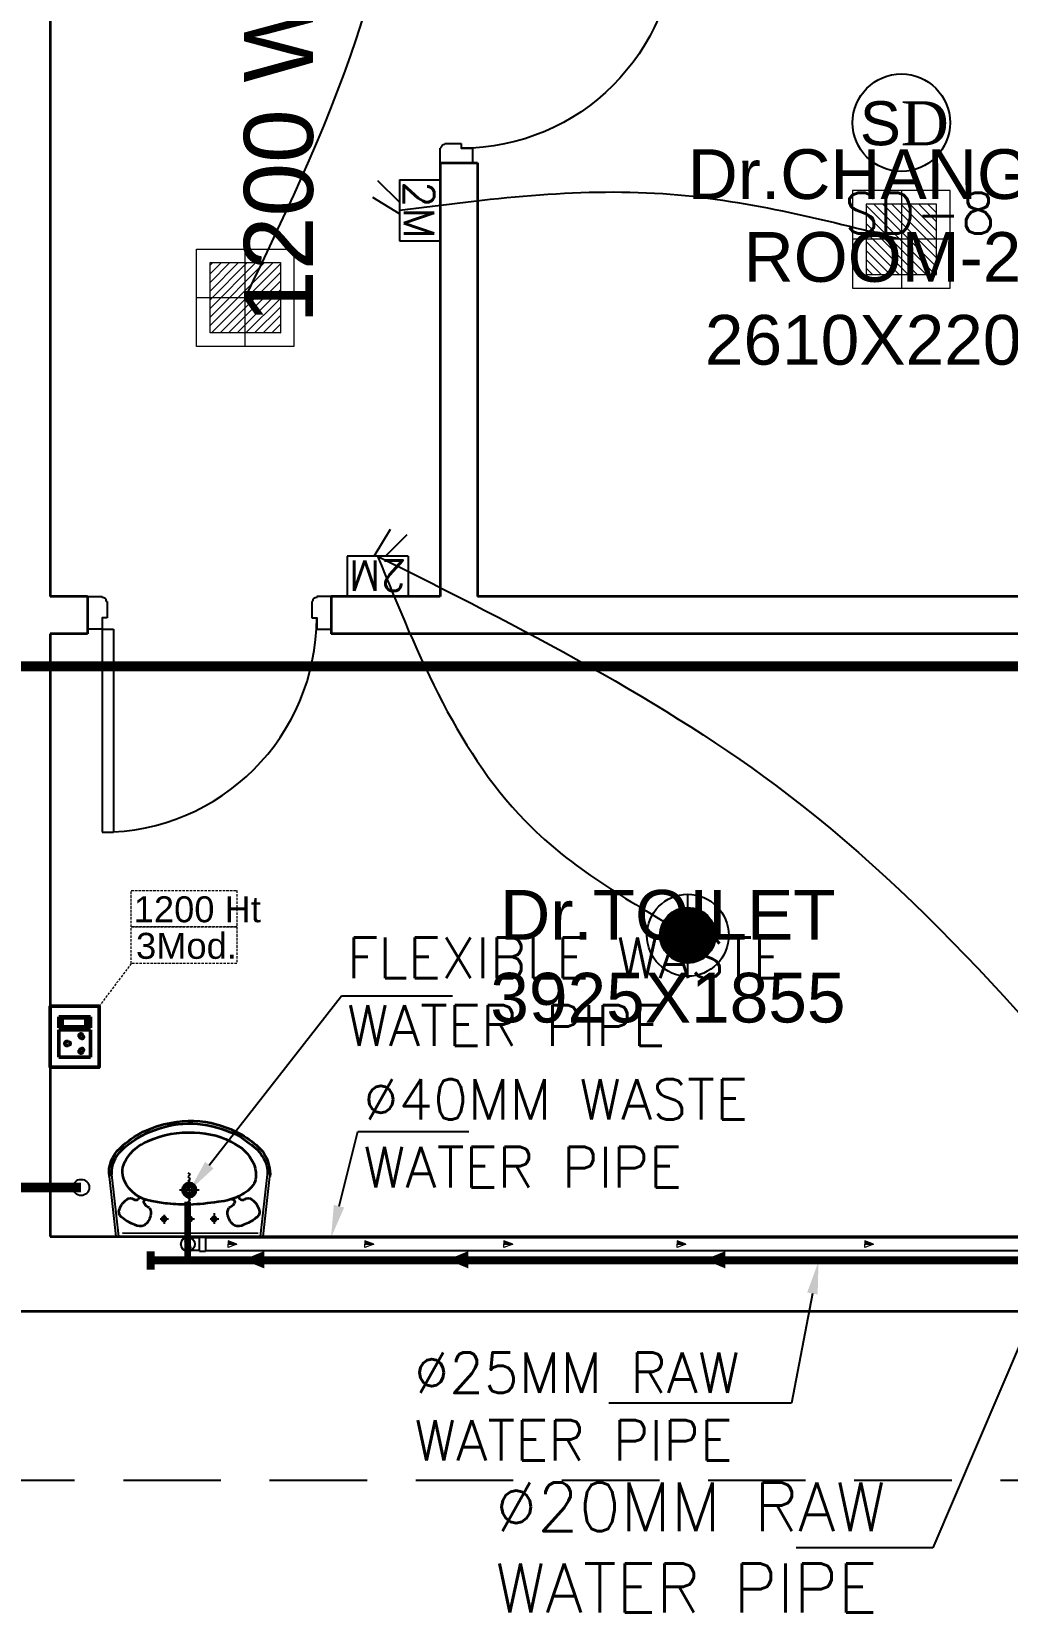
# Model space of a CAD drawing. Extents: x 3550807 to 4078732, y -628171 to -515859.
# Drawn here: x 3722720 to 3725724, y -608793 to -603927 of the extents above; entities that cross this region are included whole.
import ezdxf
from ezdxf import colors
from ezdxf.entities.mleader import LeaderData, LeaderLine
from ezdxf.enums import TextEntityAlignment as Align
from ezdxf.math import Vec2, Vec3

# ---------------------------------------------------------------- set-up
doc = ezdxf.new("R2010")
doc.units = 0
doc.header["$LTSCALE"] = 6
doc.header["$MEASUREMENT"] = 0
for name, pattern in [('1', [0]), ('CENTER2', [1.125, 0.75, -0.125, 0.125, -0.125]), ('CONTINU', [0]), ('DASHED2', [0.375, 0.25, -0.125]), ('HIDDEN', [0.375, 0.25, -0.125])]:
    doc.linetypes.add(name, pattern=pattern)
doc.layers.get('0').update_dxf_attribs({"linetype": 'CONTINUOUS'})
for name, color, linetype in [('24W RAW POWER', 1, 'CONTINUOUS'), ('24W UPS POWER LIGHT', 5, 'CONTINUOUS'), ('Chajja', 7, 'CONTINUOUS'), ('DIM', 7, 'CONTINUOUS'), ('DOOR', 44, 'CONTINUOUS'), ('ELE-12W LED', 1, 'CONTINUOUS'), ('ELE-12W LED @ 1', 1, 'CONTINUOUS'), ('ELE-2M RAW P.SB', 40, 'CONTINUOUS'), ('ELE-2M UPS P.SB', 3, 'CONTINUOUS'), ('FA-FIRE TEXT', 7, 'CONTINUOUS'), ('MEP_HVAC_DRAIN_PIPE', 7, 'CONTINUOUS'), ('phe-text', 1, 'CONTINUOUS'), ('PL- WASTE PIPE', 6, 'CONTINUOUS'), ('PL-RA WATER SUPPLY PIPE', 100, 'CONTINUOUS'), ('PL-SOIL PIPE', 1, 'CONTINUOUS'), ('TEXT', 5, 'CONTINUOUS')]:
    doc.layers.add(name, color=color, linetype=linetype)
doc.layers.add('CFT_LOOPING', color=7, linetype='1', lineweight=0, true_color=0xd6d600)
for name, color, linetype, lineweight in [('ELE-1 NO 6-16A RAW POWER SOCKET', 1, 'CONTINUOUS', 0), ('ELE-24W EMERGENCY  LED LIGHT', 5, 'CONTINUOUS', 18), ('ELE-24W LED LIGHT', 1, 'CONTINUOUS', 18), ('FA-BELOW SMOKE DERECTOR', 1, 'CONTINUOUS', 25), ('MEP_HVAC_VRF_COPPER_PIPE', 6, 'CONTINUOUS', 9), ('PHE-SP', 1, 'CONTINUOUS', 0), ('PL-SOFT  WATER SUPPLY PIPE', 162, 'CONTINUOUS', 9), ('PL-WATER PIPING', 1, 'CONTINUOUS', 9), ('WALL', 10, 'CONTINUOUS', 35)]:
    doc.layers.add(name, color=color, linetype=linetype, lineweight=lineweight)
doc.layers.add('ELE-LIGHTING WIRING', color=7, linetype='CONTINUOUS', true_color=0x63d7b6)
doc.styles.add('ARIAL', font='arial.ttf')
doc.styles.add('PDF Times New Roman', font='times.ttf')
doc.styles.add('ROMANS', font='romans.shx')
doc.styles.get("Standard").update_dxf_attribs({"font": 'SIMPLEX'})

# ---------------------------------------------------------------- blocks, each defined once
blk = doc.blocks.new('750')
at = {"layer": 'DOOR', "color": 8}
for p, q in [((-50, 705), (-47.5, 705)), ((-35, 690), (-35, 692.5)), ((-35, 60), (-35, 57.5)), ((50, 45), (50, 80)), ((50, 80), (675, 80)), ((675, 45), (675, 80)), ((-50, 45), (-47.5, 45)), ((50, 45), (675, 45))]:
    blk.add_line(p, q, dxfattribs=at)
for points in [[(15, 690), (15, 705), (50, 705), (50, 750), (-50, 750), (-50, 705)], [(-35, 690), (15, 690)], [(15, 60), (15, 45), (50, 45), (50, 0), (-50, 0), (-50, 45)], [(-35, 60), (15, 60)]]:
    blk.add_lwpolyline(points, dxfattribs=at)
for centre, radius, start, end in [((-35, 705), 12.5, 180, 270), ((15, 45), 660, 0, 90), ((-35, 45), 12.5, 90, 180)]:
    blk.add_arc(centre, radius, start, end, dxfattribs=at)
blk = doc.blocks.new('u46')
at = {"color": 8, "lineweight": 25}
for p, q in [((-10.18334984406829, 228.3820365462452), (174.5234867185354, 249.0850102920085)), ((-10.18334802612662, 220.4114025365561), (181.2451075464487, 241.8677728753537)), ((-0.561674702912569, -208.944868536666), (0.561674702912569, 208.944868536666)), ((56.51025110855699, 80.81298003531992), (29.21756123378873, 80.81297381035984)), ((44.21784491278231, 92.91178601793945), (44.21785090118647, 66.67075940407813)), ((61.71641020476818, 1.568372642621398), (29.21757931634784, 1.568365229293704)), ((44.21786299347878, 13.66717744059861), (44.21786898188293, -12.57384917698801)), ((163.2145316973329, 3.048459367826581), (101.8276830799878, 3.048445360735059)), ((133.1492330431938, -27.20889549143612), (133.1492192782462, 33.11933344788849)), ((61.71642727032304, -73.21898485533893), (29.21759638190269, -73.21899226494133)), ((44.21788005903363, -61.12018005736172), (44.21788604557514, -87.36120667494833)), ((-10.1832484267652, -216.0993190575391), (181.2452169395983, -237.5556020382792)), ((-10.18324660696089, -224.0699530672282), (174.5235994048417, -244.7728425171226))]:
    blk.add_line(p, q, dxfattribs=at)
at = {"color": 8, "extrusion": (0, 0, -1)}
for centre, major_axis, ratio, start_param, end_param in [((187.6887130159885, 150.4919793661684), (-0.02056846963519287, 99.46812810298114), 0.9999999990624638, -0.1325389596688309, 0.8487311601947676), ((144.7868307456374, 128.2161647621542), (1.145990734935877, 126.1116668865439), 0.9999999990522948, -1.238036149988208, -0.8921931402044585), ((65.81496254727244, 198.9305451307446), (-0.02864324686673356, 20.70602155518634), 0.9999999990598404, -1.101507110323225, 0.4815089897330154), ((57.46693798527122, 163.294145135209), (-0.2632442609595896, 56.89388984455336), 0.999999999065956, 0.3249017755279079, 0.9651352835079142), ((207.9748987555504, 103.4093456696719), (0.02193765154409551, 109.7832725397984), 0.9999999990629456, -1.431017166894034, -0.4361461594261788), ((90.32036909461021, 184.5344652701169), (0.001459302533044575, 17.85550861146413), 0.9999999990636335, 0.8806844811349339, 2.260744472798094), ((189.5875459760427, 137.7336100395769), (-0.007261423017332346, 70.93823778531407), 0.9999999990631281, -0.4051991896883331, 0.5657295348177804), ((153.8813951332122, 78.99591209925711), (-0.2089227381880459, 139.6704680691526), 0.9999999990631524, 0.5575632759831703, 1.193786467118922), ((57.28284687548876, 20.10040511749685), (0.02834522696194147, 275.3594745255368), 0.999999999063182, 0.806541375322427, 1.180914918055523), ((49.54043571464717, 13.51247428916395), (-0.08602356537901075, 293.9005227523795), 0.9999999990625259, 0.8098555485007332, 1.414410095561846), ((55.99631403014064, 154.4730748925358), (-0.005644059695775464, 34.03534243610314), 0.9999999990651816, 4.339819700200064, 5.202656765754233), ((110.2782323975116, 167.2018464971334), (-6.077865817202552, 6.077863043580884), 0.9999999999987547, 4.867594374050543, 6.265028427775282), ((110.4991127345711, 165.0416004788131), (5.467154456687201, 5.467156951613121), 0.99999999999173, 2.097052809855245, 3.541808513200369), ((64.58859527111053, 170.3517529461533), (0.2649442716511608, 49.22022395709495), 0.9999999990594016, 3.359734654588376, 4.095119792547374), ((62.48301785811782, 152.9927377346903), (-0.0303795688587894, 31.87758569998361), 0.9999999990641103, 2.620327579526561, 3.422401345828587), ((104.1011003367603, 117.8017212804407), (-0.1652690773774665, 26.8056956432313), 0.9999999990657695, -1.278641100487103, -0.4872657184518623), ((96.32089176774025, 135.892381189391), (-0.0007937914170744507, 7.390530046687583), 0.9999999990641392, -0.7277235604276644, 1.373336709669931), ((387.0928735397756, 47.88695849664509), (-0.337418294995425, 296.4165605787299), 0.9999999990713979, -1.495794179105655, -1.328336027947854), ((13.10338515788317, 6.796652847900987), (0.04071034084584433, 297.5457391706877), 0.999999999063903, 1.141495220852383, 1.637773959938514), ((35.00998559221625, 2.541861971840262), (-0.01307357291528049, 302.733619190584), 0.9999999990627628, 1.155364993465005, 1.952188671379528), ((44.21784767508507, 80.81297723017633), (0.01644378686327146, 6.430142401346683), 0.9999999990676026, 3.139035133522955, 9.422220440702542), ((72.49316286854446, -1.666806166991591), (-0.07236475456757817, 274.2273126066645), 0.9999999990629693, 1.346594111657594, 1.865175208358123), ((44.21786575578153, 1.568368649110198), (0.08206511774372548, 6.429639726779761), 0.9999999990673115, 3.128829554497219, 9.412014861676806), ((888.0526134818792, 36.73279126174748), (0.8309541538272907, 800.7410737425859), 0.9999999990717983, 4.558159261297879, 4.66806695439521), ((133.1492261402309, 3.048452505841851), (0.007291671111635612, 21.55658662862022), 0.9999999990630222, 3.141254168206213, 9.4244394753858), ((133.1492261402309, 3.048452505841851), (-0.05750505080162619, 15.47644880933232), 0.9999999990672386, 3.145308057272057, 9.428493364451644), ((133.1492261402309, 3.048452505841851), (-0.004945456721097529, 10.87040075667457), 0.999999999068284, 3.142047372431534, 9.42523267961112), ((62.4935212880373, -10.91731389425695), (0.01011052003616185, 247.4958749739209), 0.999999999062454, 1.579808941259519, 2.112791736219615), ((44.21788281947374, -73.21898884885013), (0.01644378686327146, 6.430142401346683), 0.9999999990676026, 3.139035133522955, 9.422220440702542), ((263.0970642529428, -73.73678989894688), (0.0878053362486806, 166.8205676267846), 0.9999999990637903, 4.181111767737452, 4.641559349818737), ((56.12404565513134, -13.2970071490854), (0.165645815042769, 286.9614795131972), 0.9999999990620004, 1.808981075432844, 2.322803773892203), ((55.99638306163251, -148.061424029991), (0.00563157235894325, 34.03534243817246), 0.9999999990651813, 4.222121105542485, 5.084958171136476), ((64.5886715464294, -163.9400981571525), (0.09286149019001658, 49.22084943011136), 0.9999999990635117, -0.9607970037831777, -0.2254118658402282), ((62.48308621346951, -146.581083914265), (-0.09848696731215598, 31.87744803614005), 0.9999999990741116, -0.2767666014176804, 0.5253071649373755), ((104.1011526323855, -111.3900484610349), (0.1652577851930651, 26.80569571285024), 0.9999999990657693, 3.628858337049392, 4.420233718949069), ((96.58387916535139, -128.2005292829126), (-0.03333899311272123, 8.546349320685822), 0.9999999990539821, 1.45518808886642, 3.796569000932831), ((124.4760815761983, -51.61265266127884), (-0.1799171285892361, 200.2596256427113), 0.9999999990640608, 1.868215394561592, 2.281788880157511), ((144.786887794733, -121.8044733833522), (-0.31428744490995, 126.1164820421623), 0.9999999990609324, 4.027190512236352, 4.373033522041513), ((57.46701104193926, -156.8824935983866), (0.2632051141824588, 56.89389002566958), 0.9999999990659528, 2.176457601761542, 2.81669110975715), ((110.2783072367311, -160.7901708614081), (-6.07786581718447, 6.077863043562803), 0.9999999999933438, 4.730545859784916, 6.127979912836734), ((111.271067596972, -159.3437917698175), (6.16822324432268, 6.168226059180056), 0.9999999999973248, 4.35477879108841, 6.027123512443871), ((90.32045184448361, -178.1227987464517), (-0.001466522026656806, 17.8555086108726), 0.9999999990636348, 0.8808481285680249, 2.260908120490726), ((192.5865661017597, -126.0994624663144), (0.0494471353012285, 80.06716813286823), 0.9999999990634951, 3.554494920861901, 4.299547529010592), ((171.7499013505876, -117.2137890774757), (-0.1108405592560464, 123.1098520824564), 0.9999999990620767, 2.127435244462207, 2.640092193818698), ((65.81505186483264, -192.5188897941262), (-0.008636125538435204, 20.70603956562448), 0.9999999990667298, 2.661883618103332, 4.244899718312203), ((181.1553673222661, -107.0346536505967), (-0.04982425085874618, 94.6832957494189), 0.9999999990598041, 2.890537173575707, 3.362983583631458), ((184.6622277274728, -162.1513900589198), (-0.08800421235204865, 83.24114635515653), 0.9999999990456757, 2.850118182624894, 3.264751253782123), ((188.2443894669414, -159.7479569856077), (-0.03026420907430262, 78.1218095565005), 0.9999999990578361, 2.562375926093055, 3.231693406384859), ((187.2455307729542, -138.0603277813643), (-0.08307138277019147, 105.9833342311703), 0.9999999990610003, 2.310552326950474, 2.942572268075715)]:
    blk.add_ellipse(centre, major_axis=major_axis, ratio=ratio, start_param=start_param, end_param=end_param, dxfattribs=at)
at = {"color": 8, "extrusion": (0, 0, -0.9999999999999998)}
blk.add_ellipse((185.8182967379689, 147.5595181193203), major_axis=(0.113659472365744, 94.41900262486949), ratio=0.9999999990617489, start_param=-0.04965775046825627, end_param=0.8381164427034582, dxfattribs=at)
at = {"color": 8, "extrusion": (0, 0, -0.9999999999999999)}
for centre, major_axis, ratio, start_param, end_param in [((820.1766486298293, -1.022472770884633), (0.08588796118997541, 732.1221362811051), 0.9999999990621464, -1.56667040942643, -1.474079051668473), ((163.0789137929678, -79.84938861243427), (0.239163083697857, 125.9711035371316), 0.9999999990628897, 2.054055413441947, 2.802751209230796)]:
    blk.add_ellipse(centre, major_axis=major_axis, ratio=ratio, start_param=start_param, end_param=end_param, dxfattribs=at)
blk = doc.blocks.new('24w led emeregency')
at = {"layer": 'ELE-24W EMERGENCY  LED LIGHT'}
h = blk.add_hatch(dxfattribs=at)
h.set_pattern_fill('ANSI31', scale=166.666666666665, style=0)
h.set_pattern_definition([(45, (0, 0), (-14.73139127471959, 14.7313912747196), [])])
h.paths.add_polyline_path([(-115.397401795839, -115.397401795839), (-115.397401795839, 115.397401795839), (115.397401795839, 115.397401795839), (115.397401795839, -115.397401795839)])
at = {"layer": 'ELE-24W EMERGENCY  LED LIGHT', "color": 5}
for p, q in [((0, 160), (0, -160)), ((-160, 0), (160, 0))]:
    blk.add_line(p, q, dxfattribs=at)
for points in [[(-160, -160), (-160, 160), (160, 160), (160, -160)], [(-115.397401795839, -115.397401795839), (-115.397401795839, 115.397401795839), (115.397401795839, 115.397401795839), (115.397401795839, -115.397401795839)]]:
    blk.add_lwpolyline(points, close=True, dxfattribs=at)
blk = doc.blocks.new('2M UPS SB')
at = {"layer": 'ELE-2M UPS P.SB', "color": 3}
for p, q in [((-133.7655910551548, 160), (-69.26612788438797, 265.2194964364171)), ((-88.23655763268471, 160), (-3.38374388217926, 244.8528137430549)), ((-240, 160), (-240, 0)), ((0, 160), (-240, 160)), ((0, 160), (0, 0))]:
    blk.add_line(p, q, dxfattribs=at)
blk.add_text('2M', height=120, rotation=180, dxfattribs=at).set_placement((-6.021764248609543, 142.9791077449918))
blk = doc.blocks.new('24w led light')
at = {"layer": 'ELE-24W LED LIGHT', "color": 1, "lineweight": 0}
for p, q in [((159.0000000012145, 158.9999999986694), (-159.9999999987274, 159.0000000012225)), ((-159.9999999987274, 159.0000000012225), (-160.0000000012806, -159.9999999987194)), ((-0.5000000012805742, -159.999999999996), (-0.4999999987274407, 158.999999999946)), ((158.9999999987194, -160.0000000012726), (159.0000000012145, 158.9999999986694)), ((114.5367849160933, 114.5367849143026), (-115.5367849143026, 114.5367849161594)), ((-115.5367849143026, 114.5367849161594), (-115.5367849161594, -115.5367849143526)), ((110.1664341049445, -115.5367849160353), (-115.5367849143606, 110.1664341068094)), ((114.5367849144106, -91.7112528255815), (-91.71125282390676, 114.5367849159273)), ((114.5367849147007, -63.51536992577766), (-63.51536992410293, 114.5367849156952)), ((114.5367849149328, -35.31948702603185), (-35.31948702429909, 114.5367849155211)), ((114.5367849151069, -7.123604126228013), (-7.123604124495255, 114.536784915289)), ((114.536784915339, 21.07227877357582), (21.07227877536661, 114.5367849150569)), ((114.5367849155711, 49.26816167332163), (49.26816167511242, 114.5367849148248)), ((114.5367849158032, 77.46404457312546), (77.46404457497428, 114.5367849145927)), ((114.5367849160353, 105.6599274730454), (105.6599274747201, 114.5367849143606)), ((114.5367849142945, -115.5367849162094), (114.5367849160933, 114.5367849143026)), ((81.97055120514068, -115.5367849159193), (-115.5367849145927, 81.97055120700553)), ((53.77466830533685, -115.5367849157452), (-115.5367849147668, 53.77466830725971)), ((25.57878540547499, -115.536784915397), (-115.5367849150569, 25.57878540745588)), ((-160.000000000004, -0.4999999987194258), (158.999999999996, -0.5000000012725593)), ((-2.617097494328851, -115.5367849151649), (-115.536784915231, -2.617097492464012)), ((-30.81298039413269, -115.5367849150489), (-115.5367849154631, -30.81298039220982)), ((-59.00886329393652, -115.5367849148168), (-115.5367849156952, -59.00886329212971)), ((-87.20474619374036, -115.5367849144686), (-115.5367849159273, -87.20474619181749)), ((-115.4006290935442, -115.5367849142945), (-115.5367849161594, -115.4006290915633)), ((-115.5367849161594, -115.5367849143526), (114.5367849142945, -115.5367849162094)), ((-160.0000000012806, -159.9999999987194), (158.9999999987194, -160.0000000012726))]:
    blk.add_line(p, q, dxfattribs=at)
blk = doc.blocks.new('18W LED')
at = {"layer": 'ELE-12W LED @ 1'}
h = blk.add_hatch(dxfattribs=at)
h.set_pattern_fill('ANSI31', color=252)
h.set_pattern_definition([(45, (-1135553.90972861, 459369.4158411386), (-2.245064030267288, 2.245064030267288), [])])
edge = h.paths.add_edge_path()
edge.add_arc((0, 0), 85.66142586955375, 0, 360)
at = {"layer": 'ELE-12W LED', "color": 1}
for p, q in [((0, -126.0971237812773), (0, 126.0971237812773)), ((-126.0971237812191, 0), (126.0971237812191, 0))]:
    blk.add_line(p, q, dxfattribs=at)
for radius in [126.0971237812657, 85.66142586955375]:
    blk.add_circle((0, 0), radius, dxfattribs=at)
blk = doc.blocks.new('2M SB')
at = {"layer": 'ELE-2M RAW P.SB'}
for p, q in [((-133.7655910551548, 160), (-69.26612788438797, 265.2194964364171)), ((-88.23655763268471, 160), (-3.38374388217926, 244.8528137430549)), ((-240, 160), (-240, 0)), ((0, 160), (-240, 160)), ((0, 160), (0, 0))]:
    blk.add_line(p, q, dxfattribs=at)
blk.add_text('2M', height=120, rotation=180, dxfattribs=at).set_placement((-6.021764248609543, 142.9791077449918))
blk = doc.blocks.new('6-16A RAW POWER SOCKET 3M')
at = {"layer": 'ELE-1 NO 6-16A RAW POWER SOCKET', "lineweight": 50}
for p, q in [((0.04236299658581899, 57.88694949233849), (72.28785605912874, 57.88694949233849)), ((0.04236299658581899, 57.88694949233849), (72.28785605912874, 57.88694949233849)), ((0.04236299658581899, 32.7175519091706), (0.04236299658581899, 57.88694949233849)), ((0.04236299658581899, 57.88694949233849), (0.04236299658581899, 32.7175519091706)), ((7.907799741334621, 55.78949969372939), (64.42241931437994, 55.78949969372939)), ((7.907799741334621, 34.81500170763839), (7.907799741334621, 55.78949969372939)), ((61.90547955633163, 55.78949969372939), (61.90547955633163, 34.81500170763839)), ((64.42241931437994, 55.78949969372939), (64.42241931437994, 34.81500170763839)), ((72.28785605912874, 57.88694949233849), (72.28785605912874, 32.7175519091706)), ((72.28785605912874, 32.7175519091706), (0.04236299658581899, 32.7175519091706)), ((0.04236299658581899, 28.52265231195239), (0.04236299658581899, -34.76791676603381)), ((72.28785605912874, 28.52265231195239), (0.04236299658581899, 28.52265231195239)), ((64.42241931437994, 34.81500170763839), (7.907799741334621, 34.81500170763839)), ((72.28785605912874, -34.76791676603381), (72.28785605912874, 28.52265231195239)), ((0.04236299658581899, -34.76791676603381), (72.28785605912874, -34.76791676603381))]:
    blk.add_line(p, q, dxfattribs=at)
blk.add_lwpolyline([(92, 82.0872261803568), (92, -57.5), (-19.66978094428543, -57.5), (-19.66978094428543, 82.0872261803568)], close=True, dxfattribs=at)
for centre, radius, start, end in [((18.33083273330305, -3.12263222711136), 4.925952859802321, 37.15836531282703, 322.841634687173), ((23.2578085873977, -3.12263222711136), 3.139290385888216, 251.4031195274338, 108.5968804725661), ((50.26754560640858, 14.91360383487413), 4.244992632691642, 357.4899662956395, 264.731087112561), ((53.18759013682806, 11.56753514266578), 3.425103751004558, 194.9048633384309, 67.31619007065557), ((50.26754560640858, -21.15886828909685), 4.244992632691642, 95.26891288743899, 2.510033704360463), ((53.18759013682806, -17.81279959660589), 3.425103751004558, 292.6838099293444, 165.0951366638534)]:
    blk.add_arc(centre, radius, start, end, dxfattribs=at)
blk = doc.blocks.new('SMOKE DETECTOR')
at = {"layer": 'FA-BELOW SMOKE DERECTOR', "color": 7}
blk.add_circle((931028.7306233168, -118293.8702529273), 166.0108993562608, dxfattribs=at)
at = {"layer": 'FA-BELOW SMOKE DERECTOR', "insert": (930887.0836242564, -118372.9609814075), "char_height": 150, "attachment_point": 7, "style": 'PDF Times New Roman'}
blk.add_mtext('{\\fArial|b0|i0|c0|p34;S}D', dxfattribs=at)
blk = doc.blocks.new('A$C0B1B3CFA')
at = {"layer": 'PHE-SP'}
h = blk.add_hatch(color=7, dxfattribs=at)
h.dxf.hatch_style = 1
h.paths.add_polyline_path([(-0.0494668798380715, 0.0226015183831585), (-0.0494668798380715, 0), (0.0123667199595179, 0)])
at = {"layer": 'PHE-SP', "color": 7}
for points in [[(-0.0494668798380715, 0), (0.0123667199595179, 0), (-0.0494668798380715, 0.0226015183831585), (-0.0494668798380715, 0)], [(-0.0494668798380715, 0), (0.0123667199595179, 0), (-0.0494668798380715, -0.0226015183831585), (-0.0494668798380715, 0)]]:
    blk.add_lwpolyline(points, dxfattribs=at)
blk = doc.blocks.new('Z$W@#3BD47561')
at = {"layer": 'PHE-SP', "xscale": 49.00933755098914, "yscale": 49.00933755098914, "zscale": 49.00933755098914, "rotation": 270}
blk.add_blockref('A$C0B1B3CFA', (0, 0), dxfattribs=at)
blk = doc.blocks.new('Z$W@#4AA511D8')
at = {"layer": 'phe-text', "linetype": 'ByBlock', "lineweight": -2, "ltscale": 0.5, "xscale": 0.0244727334018079, "yscale": 0.0244727334018079, "zscale": 0.0244727334018079, "rotation": 270}
blk.add_blockref('Z$W@#3BD47561', (0.0148325505764859, 0), dxfattribs=at)
blk = doc.blocks.new('RISER UP 100')
at = {"color": 0, "linetype": 'Continuous'}
for p, q in [((-98.49999999981087, 60.00000000035834), (-148.4999999998108, 60.00000000054024)), ((-148.5000000002183, -59.99999999945976), (-148.4999999998108, 60.00000000054024)), ((-98.49999999976716, 60.00000000035834), (-93.49999999977443, 55.00000000034014)), ((-93.49999999983265, 55.00000000036925), (-23.97915761637705, 55.00000000011461)), ((-98.50000000020373, -59.99999999964166), (-148.5000000002183, -59.99999999945976)), ((-98.50000000020373, -59.99999999964166), (-93.50000000016735, -54.99999999965986)), ((-93.50000000022557, -54.99999999968895), (-23.97915761678451, -54.99999999994178))]:
    blk.add_line(p, q, dxfattribs=at)
at = {"color": 8, "linetype": 'Continuous', "lineweight": 0, "ltscale": 0.005}
for p, q in [((-98.49999999983265, 55.00000000035834), (-148.4999999998035, 55.00000000054024)), ((-98.50000000016735, -54.99999999964166), (-98.49999999981813, 55.00000000035834)), ((-98.49999999978901, 55.00000000035834), (-93.4999999998472, 50.00000000036925)), ((-93.5000000001528, -49.99999999965986), (-93.4999999998472, 50.00000000036925)), ((-93.4999999998472, 50.00000000036925), (-33.16624790341303, 50.00000000014916)), ((-98.50000000018193, -54.99999999964166), (-148.5000000001819, -54.99999999945976)), ((-98.50000000018193, -54.99999999964166), (-93.5000000001528, -49.99999999965986)), ((-93.50000000021099, -49.99999999968895), (-33.16624790377682, -49.99999999990814))]:
    blk.add_line(p, q, dxfattribs=at)
at = {"color": 8, "linetype": 'CENTER2', "lineweight": 0}
for p, q in [((-15, 0), (15, 0)), ((0, 15), (0, -15))]:
    blk.add_line(p, q, dxfattribs=at)
at = {"color": 0, "linetype": 'Continuous'}
blk.add_circle((-8.73115e-11, 0), 60, dxfattribs=at)
at = {"color": 8, "linetype": 'Continuous', "lineweight": 0, "ltscale": 0.005}
blk.add_circle((0, 0), 55.00000000005822, dxfattribs=at)
at = {"color": 8, "linetype": 'Continuous', "lineweight": 0}
for centre, start, end in [((2.18279e-11, 27.50000000002911), 89.99999999958314, 269.9999999991661), ((-1.891749e-10, -27.50000000002911), 269.9999999991661, 89.99999999958314)]:
    blk.add_arc(centre, 27.5000000000291, start, end, dxfattribs=at)
blk = doc.blocks.new('aa')
at = {"layer": 'PL- WASTE PIPE', "color": 4, "ltscale": 5}
for p, q in [((-2.731126669910736, 0.1073182196505513), (-2.562052165761997, -0.1073182196505513)), ((-2.562052165761997, -0.1073182196505513), (-2.353042467362684, 0.1073182196505513)), ((-2.353042467362684, 0.1073182196505513), (-2.183967963213945, -0.1073182196505513)), ((-2.183967963213945, -0.1073182196505513), (-1.974958264814632, 0.1073182196505513)), ((-1.974958264814632, 0.1073182196505513), (-1.805883760665893, -0.1073182196505513)), ((-1.805883760665893, -0.1073182196505513), (-1.596874062266579, 0.1073182196505513)), ((-1.596874062266579, 0.1073182196505513), (-1.42779955811784, -0.1073182196505513)), ((-1.42779955811784, -0.1073182196505513), (-1.218789859718527, 0.1073182196505513)), ((-1.218789859718527, 0.1073182196505513), (-1.049715355569788, -0.1073182196505513)), ((-1.049715355569788, -0.1073182196505513), (-0.8407056571704743, 0.1073182196505513)), ((-0.8407056571704743, 0.1073182196505513), (-0.6716311530217354, -0.1073182196505513)), ((-0.6716311530217354, -0.1073182196505513), (-0.4626214546224219, 0.1073182196505513)), ((-0.4626214546224219, 0.1073182196505513), (-0.293546950473683, -0.1073182196505513)), ((-0.293546950473683, -0.1073182196505513), (-0.08453725207436946, 0.1073182196505513)), ((-0.08453725207436946, 0.1073182196505513), (0.08453725207436946, -0.1073182196505513)), ((0.08453725207436946, -0.1073182196505513), (0.293546950473683, 0.1073182196505513)), ((0.293546950473683, 0.1073182196505513), (0.4626214546224219, -0.1073182196505513)), ((0.4626214546224219, -0.1073182196505513), (0.6716311530217354, 0.1073182196505513)), ((0.6716311530217354, 0.1073182196505513), (0.8407056571704743, -0.1073182196505513)), ((0.8407056571704743, -0.1073182196505513), (1.049715355569788, 0.1073182196505513)), ((1.049715355569788, 0.1073182196505513), (1.218789859718527, -0.1073182196505513)), ((1.218789859718527, -0.1073182196505513), (1.42779955811784, 0.1073182196505513)), ((1.42779955811784, 0.1073182196505513), (1.596874062266579, -0.1073182196505513)), ((1.596874062266579, -0.1073182196505513), (1.805883760665893, 0.1073182196505513)), ((1.805883760665893, 0.1073182196505513), (1.974958264814632, -0.1073182196505513)), ((1.974958264814632, -0.1073182196505513), (2.183967963213945, 0.1073182196505513)), ((2.183967963213945, 0.1073182196505513), (2.353042467362684, -0.1073182196505513)), ((2.353042467362684, -0.1073182196505513), (2.562052165761997, 0.1073182196505513)), ((2.562052165761997, 0.1073182196505513), (2.731126669910736, -0.1073182196505513)), ((2.731126669910736, -0.1073182196505513), (2.94013636831005, 0.1073182196505513)), ((2.94013636831005, 0.1073182196505513), (3.109210872458789, -0.1073182196505513)), ((3.109210872458789, -0.1073182196505513), (3.318220570858102, 0.1073182196505513)), ((3.318220570858102, 0.1073182196505513), (3.487295075006841, -0.1073182196505513)), ((3.487295075006841, -0.1073182196505513), (3.696304773406155, 0.1073182196505513))]:
    blk.add_line(p, q, dxfattribs=at)

msp = doc.modelspace()

# ---------------------------------------------------------------- linework, layer by layer
at = {"layer": 'CFT_LOOPING', "color": 7, "linetype": 'DASHED2', "ltscale": 5}
msp.add_line((3723026.798511862, -606795.679066796), (3722927.39693519, -606927.4838736528), dxfattribs=at)
for points in [[(3723026.798511862, -606570.679066796), (3723351.618530897, -606570.679066796), (3723351.618530897, -606683.179066796), (3723026.798511862, -606683.179066796)], [(3723026.798511862, -606683.179066796), (3723351.618530897, -606683.179066796), (3723351.618530897, -606795.679066796), (3723026.798511862, -606795.679066796)]]:
    msp.add_lwpolyline(points, close=True, dxfattribs=at)
at = {"layer": 'Chajja', "color": 8, "linetype": 'HIDDEN', "ltscale": 200}
msp.add_line((3709952.39693519, -608386.3203238578), (3732467.39693519, -608386.3203238578), dxfattribs=at)
at = {"layer": 'ELE-LIGHTING WIRING', "linetype": 'ByBlock'}
for points in [[(3727212.39693519, -600496.4229930759), (3724597.21229983, -600631.8621660785), (3723550.601329955, -601103.022471784), (3723827.849268994, -602972.8341536802), (3723376.926715756, -604745.8501044207)], [(3723784.986688137, -605541.3203238577), (3724259.540659389, -606377.0818108286), (3724739.89693519, -606708.820323858)], [(3723784.986688137, -605541.3203238577), (3725045.661655473, -606274.1107444133), (3726310.529924061, -607601.3457264625)]]:
    msp.add_spline(points, degree=3, dxfattribs=at)
at = {"layer": 'ELE-LIGHTING WIRING', "color": 254, "linetype": 'ByBlock', "true_color": 0xdebad0}
msp.add_spline([(3723852.396935191, -604477.0312037352), (3724662.527771902, -604425.7850725835), (3725397.396935191, -604566.3203238578)], degree=3, dxfattribs=at)
at = {"layer": 'MEP_HVAC_DRAIN_PIPE', "linetype": 'ByBlock', "const_width": 30}
msp.add_lwpolyline([(3718533.916479692, -604858.3203238578), (3718533.916479692, -605293.6030611757), (3722610.132159388, -605293.6030611757), (3722610.132159388, -607485.07051439), (3722872.260584175, -607485.07051439)], dxfattribs=at)
at = {"layer": 'MEP_HVAC_DRAIN_PIPE', "linetype": 'ByBlock'}
msp.add_circle((3722872.260584175, -607485.07051439), 25, dxfattribs=at)
at = {"layer": 'MEP_HVAC_VRF_COPPER_PIPE', "color": 6, "linetype": 'ByBlock', "const_width": 30, "elevation": -50615.3846153846}
msp.add_lwpolyline([(3729902.66510797, -605880.9996186286), (3722336.622168506, -605880.9996186391)], dxfattribs=at)
at = {"layer": 'PL- WASTE PIPE', "color": 4, "linetype": 'ByBlock', "ltscale": 5}
for p, q in [((3725965.166747974, -607639.600885752), (3723254.930921891, -607639.600885752)), ((3725965.166747974, -607679.600885752), (3723254.930921891, -607679.600885752))]:
    msp.add_line(p, q, dxfattribs=at)
at = {"layer": 'PL-SOFT  WATER SUPPLY PIPE', "color": 5, "const_width": 20}
msp.add_lwpolyline([(3723200.138500688, -607528.6278421957), (3723200.138500688, -607711.0656525403)], dxfattribs=at)
at = {"layer": 'PL-SOFT  WATER SUPPLY PIPE', "color": 3, "const_width": 25}
for points in [[(3723086.565039254, -607737.601658851), (3723086.565039254, -607681.1480561198)], [(3726431.541312934, -607888.1086585682), (3726431.541312934, -607709.3748574854), (3723086.565039254, -607709.3748574854)]]:
    msp.add_lwpolyline(points, dxfattribs=at)
at = {"layer": 'PL-WATER PIPING', "color": 61, "true_color": 0xd8e58c}
for points in [[(3723435.883492912, -607707.6002643137, 53.25524689926687, 0, 0), (3723371.072416259, -607707.6002643137, 0, 0, 0)], [(3724064.479982611, -607707.6002643137, 53.25524689926687, 0, 0), (3723999.668905959, -607707.6002643137, 0, 0, 0)], [(3724855.703970649, -607707.6002643137, 53.25524689926687, 0, 0), (3724790.892893997, -607707.6002643137, 0, 0, 0)]]:
    msp.add_lwpolyline(points, format="xyseb", dxfattribs=at)
at = {"layer": 'WALL', "color": 8, "linetype": 'ByBlock'}
for p, q in [((3722777.39693519, -600961.3203238577), (3722777.39693519, -605666.3203238578)), ((3723977.396935191, -604331.3349942266), (3723977.396935191, -605666.3203238578)), ((3723977.396935191, -604331.3349942266), (3724092.396935191, -604331.3349942266)), ((3724092.396935191, -604331.3349942266), (3724092.396935191, -605666.3203238578)), ((3722892.396935191, -605666.3203238578), (3722777.396935191, -605666.3203238578)), ((3722892.396935191, -605666.3203238578), (3722892.396935191, -605781.3203238578)), ((3723977.396935191, -605666.3203238578), (3723642.396935191, -605666.3203238578)), ((3723642.396935191, -605666.3203238578), (3723642.396935191, -605781.3203238578)), ((3726702.39693519, -605666.3203238578), (3724092.396935191, -605666.3203238578)), ((3722777.39693519, -605781.3203238578), (3722777.39693519, -607636.3203238578)), ((3722892.396935191, -605781.3203238578), (3722777.396935191, -605781.3203238578)), ((3726702.39693519, -605781.3203238578), (3723642.396935191, -605781.3203238578)), ((3722777.39693519, -607636.3203238578), (3726702.39693519, -607636.3203238578)), ((3720742.39693519, -607866.3203238578), (3726702.39693519, -607866.3203238578))]:
    msp.add_line(p, q, dxfattribs=at)

# ---------------------------------------------------------------- block references
at = {"layer": '24W RAW POWER', "lineweight": 9, "xscale": -0.9404388715045132, "yscale": 0.9404388715045132, "zscale": 0.9404388715045132}
msp.add_blockref('24w led light', (3723376.926715756, -604745.8501044207), dxfattribs=at)
at = {"layer": '24W UPS POWER LIGHT', "lineweight": 9, "xscale": -0.9375000000222322, "yscale": 0.9375000000222322, "zscale": 0.9375000000222322}
msp.add_blockref('24w led emeregency', (3725397.396935191, -604566.3203238578), dxfattribs=at)
at = {"layer": 'DOOR', "color": 8, "xscale": -1, "rotation": 180}
msp.add_blockref('750', (3724027.396935191, -603581.3349942266), dxfattribs=at)
at = {"layer": 'DOOR', "color": 8, "rotation": 270}
msp.add_blockref('750', (3722892.396935191, -605716.3203238578), dxfattribs=at)
at = {"layer": 'ELE-1 NO 6-16A RAW POWER SOCKET', "linetype": 'ByBlock', "xscale": 1.343246120226769, "yscale": 1.343246120226769, "zscale": 1.343246120226769}
msp.add_blockref('6-16A RAW POWER SOCKET 3M', (3722803.818292129, -607037.7472217397), dxfattribs=at)
at = {"layer": 'ELE-12W LED', "color": 6}
msp.add_blockref('18W LED', (3724739.89693519, -606708.820323858), dxfattribs=at)
at = {"layer": 'ELE-2M RAW P.SB', "color": 6, "xscale": 0.7812500000005363, "yscale": 0.7812500000005363, "zscale": 0.7812500000005363}
msp.add_blockref('2M SB', (3723878.736688137, -605666.3203238578), dxfattribs=at)
at = {"layer": 'ELE-2M UPS P.SB', "color": 6, "xscale": 0.7812500000005363, "yscale": 0.7812500000005363, "zscale": 0.7812500000005363, "rotation": 89.99999999999984}
msp.add_blockref('2M UPS SB', (3723977.396935191, -604383.281203735), dxfattribs=at)
at = {"layer": 'FA-BELOW SMOKE DERECTOR', "color": 6, "xscale": 0.9035551315104862, "yscale": 0.9035551315104862, "zscale": 0.9035551315104862}
msp.add_blockref('SMOKE DETECTOR', (2884161.609796798, -497322.3857467126), dxfattribs=at)
at = {"layer": 'PL- WASTE PIPE', "linetype": 'ByBlock', "xscale": -34.18592693661901, "yscale": 34.18592693661901, "zscale": 34.18592693661901, "rotation": 89.9999999999998}
msp.add_blockref('aa', (3723204.581184115, -607533.2234286194), dxfattribs=at)
at = {"layer": 'PL- WASTE PIPE', "color": 4, "linetype": 'ByBlock', "ltscale": 5, "xscale": 0.3637807491883915, "yscale": 0.3637807491883915, "zscale": 0.3637807487565851, "rotation": 179.9916092639283}
msp.add_blockref('RISER UP 100', (3723200.912411298, -607659.5850335386), dxfattribs=at)
at = {"layer": 'PL-SOIL PIPE', "color": 1, "linetype": 'Continuous', "xscale": 368.8935589147083, "yscale": 368.8935589147083, "zscale": 368.8935589147083, "rotation": 180.0000000001114}
for p in [(3723351.888267148, -607659.6009889265), (3723773.226028703, -607659.6009889265), (3724200.947695735, -607659.6009889265), (3724734.003803155, -607659.6009889265), (3725311.747248924, -607659.6009889265)]:
    msp.add_blockref('Z$W@#4AA511D8', p, dxfattribs=at)
at = {"layer": 'WALL', "color": 8, "linetype": 'ByBlock', "rotation": 90}
msp.add_blockref('u46', (3723208.415020308, -607626.1369740136), dxfattribs=at)

# ---------------------------------------------------------------- texts
at = {"layer": 'DIM', "color": 8, "style": 'ARIAL'}
msp.add_text('1200 WIDE CORRIDOR', height=212.5, rotation=90.00000000000001, dxfattribs=at).set_placement((3723649.688640544, -603218.4812279064), align=Align.BOTTOM_CENTER)
at = {"layer": 'DIM', "color": 8, "char_height": 153, "width": 1198.955661664394, "attachment_point": 5, "style": 'ARIAL'}
for s, insert in [('Dr.CHANGE\\PROOM-2\\P2610X2200', (3725339.079354664, -604621.8456714391)), ('Dr.TOILET\\P3925X1855', (3724678.589902871, -606774.3284567891))]:
    msp.add_mtext(s, dxfattribs=dict(at, insert=insert))
at = {"layer": 'FA-FIRE TEXT', "color": 200, "linetype": 'CONTINU', "insert": (3725221.293315676, -604423.315082991), "char_height": 125, "width": 349.8378647597838, "attachment_point": 1, "style": 'ROMANS'}
msp.add_mtext('{\\C256;SD-8\\P}', dxfattribs=at)
at = {"layer": 'PL- WASTE PIPE', "color": 4, "linetype": 'ByBlock', "ltscale": 5, "char_height": 124.9999999977931, "attachment_point": 1, "style": 'ROMANS'}
for s, insert, width in [('FLEXIBLE WASTE WATER PIPE', (3723690.793271682, -606715.8626365424), 1524.025207716506), ('%%c40MM WASTE WATER PIPE', (3723741.599120848, -607151.3477365918), 1332.590875704529)]:
    msp.add_mtext(s, dxfattribs=dict(at, insert=insert, width=width))
at = {"layer": 'PL-RA WATER SUPPLY PIPE', "ltscale": 0.01, "insert": (3723897.999834019, -607992.5937419321), "char_height": 124.9999999977931, "width": 1332.590875704529, "attachment_point": 1, "style": 'ROMANS'}
msp.add_mtext('%%c25MM RAW WATER PIPE', dxfattribs=at)
at = {"layer": 'PL-SOFT  WATER SUPPLY PIPE', "color": 5, "insert": (3724147.297823952, -608392.9980640571), "char_height": 150, "width": 1899.144357751356, "attachment_point": 1}
msp.add_mtext('%%c20MM RAW WATER PIPE', dxfattribs=at)
at = {"layer": 'TEXT', "color": 7, "char_height": 80, "attachment_point": 1}
for s, insert, width in [('\\A1;{\\fArial|b0|i0|c0|p34;1200 Ht\\P}', (3723034.240351922, -606588.7572709705), 8957.987203209177), ('\\A1;{\\fArial|b0|i0|c0|p34;3Mod.\\P}', (3723041.259144089, -606701.2572709752), 352.574825963015)]:
    msp.add_mtext(s, dxfattribs=dict(at, insert=insert, width=width))

# ---------------------------------------------------------------- leaders
at = {"layer": 'PL- WASTE PIPE', "color": 4, "linetype": 'ByBlock', "ltscale": 5}
ml = msp.add_multileader_mtext('Standard', dxfattribs=at)
ml.set_content(' ', color=4)
ml.set_leader_properties()
ml.build(insert=Vec2(0, 0))
ml.multileader.update_dxf_attribs({"text_right_attachment_type": 6, "dogleg_length": 341.608431836147, "arrow_head_size": 99.99999999823451})
ctx = ml.context
ctx.base_point, ctx.char_height, ctx.arrow_head_size, ctx.landing_gap_size, ctx.plane_origin = Vec3(3724015.039064165, -606895.1833017289), 99.99999999823451, 99.99999999823451, 49.99999999911726, Vec3(3723019.871951906, -606895.1833017289)
ctx.right_attachment = 6
notes = []
notes.append((ctx, [(0, (1, 1, 0), (3723673.430632329, -606895.1833017289), (1, 0), 341.608431836147, [(0, [(3723205.366568275, -607495.0666186395)], 0, [])])]))
ctx.mtext.insert, ctx.mtext.flow_direction = Vec3(3724065.039064164, -606835.18330173), 5
ml = msp.add_multileader_mtext('Standard', dxfattribs=at)
ml.set_content(' ', color=4)
ml.set_leader_properties()
ml.build(insert=Vec2(0, 0))
ml.multileader.update_dxf_attribs({"text_right_attachment_type": 6, "dogleg_length": 341.608431836147, "arrow_head_size": 99.99999999823451})
ctx = ml.context
ctx.base_point, ctx.char_height, ctx.arrow_head_size, ctx.landing_gap_size, ctx.plane_origin = Vec3(3724065.844913332, -607312.4982831007), 99.99999999823451, 99.99999999823451, 49.99999999911726, Vec3(3723070.677801073, -607312.4982831007)
ctx.right_attachment = 6
notes.append((ctx, [(0, (1, 1, 0), (3723724.236481496, -607312.4982831007), (1, 0), 341.608431836147, [(0, [(3723641.69152139, -607639.600885752)], 0, [])])]))
ctx.mtext.insert, ctx.mtext.flow_direction = Vec3(3724115.844913331, -607252.4982831017), 5
at = {"layer": 'PL-RA WATER SUPPLY PIPE', "ltscale": 0.01}
ml = msp.add_multileader_mtext('Standard', dxfattribs=at)
ml.set_content(' ', color=256)
ml.set_leader_properties()
ml.build(insert=Vec2(0, 0))
ml.multileader.update_dxf_attribs({"text_right_attachment_type": 6, "dogleg_length": 481.5464338171296, "arrow_head_size": 99.99999999823451})
ctx = ml.context
ctx.base_point, ctx.char_height, ctx.arrow_head_size, ctx.landing_gap_size, ctx.plane_origin, ctx.plane_x_axis = Vec3(3724577.894237149, -608148.8734347514), 99.99999999823451, 99.99999999823451, 49.99999999911726, Vec3(3725712.999351381, -608148.8734347514), Vec3(-1, 0)
ctx.right_attachment = 6
notes.append((ctx, [(0, (1, 1, 0), (3725059.440670966, -608148.8734347514), (-1, 0), 481.5464338171296, [(0, [(3725142.176744313, -607713.2387292968)], 0, [])])]))
ctx.mtext.insert, ctx.mtext.flow_direction = Vec3(3724437.418046675, -608088.8734347525), 5
at = {"layer": 'PL-SOFT  WATER SUPPLY PIPE', "color": 5}
ml = msp.add_multileader_mtext('Standard', dxfattribs=at)
ml.set_content('', color=5)
ml.set_leader_properties()
ml.build(insert=Vec2(0, 0))
ml.multileader.update_dxf_attribs({"text_right_attachment_type": 6, "dogleg_length": 418.4005643366836, "arrow_head_size": 150})
ctx = ml.context
ctx.base_point, ctx.arrow_head_size, ctx.plane_origin, ctx.plane_x_axis, ctx.plane_y_axis = Vec3(3725071.29540642, -608592.579644764), 150, Vec3(3725491.335970757, -608594.579644764), Vec3(1, -4.898587196589413e-16), Vec3(4.898587196589413e-16, 1)
ctx.right_attachment, ctx.text_align_type = 6, 2
notes.append((ctx, [(0, (1, 1, 0), (3725493.695970756, -608594.579644764), (-1, 4.898587196589417e-16), 418.4005643366835, [(0, [(3725909.588930675, -607622.0198241245)], 0, [])])]))
ctx.mtext.insert, ctx.mtext.text_direction, ctx.mtext.rotation, ctx.mtext.width, ctx.mtext.alignment = Vec3(3725073.29540642, -608590.579644764), Vec3(1, -4.898587196589413e-16), 6.283185307179585, 248.4909477210604, 3
for ctx, leaders in notes:
    for number, flags, end, landing, length, lines in leaders:
        leader = LeaderData()
        leader.index, (leader.has_last_leader_line, leader.has_dogleg_vector, leader.attachment_direction) = number, flags
        leader.last_leader_point, leader.dogleg_vector, leader.dogleg_length = Vec3(end), Vec3(landing), length
        for number, points, colour, breaks in lines:
            line = LeaderLine()
            line.index, line.vertices, line.color, line.breaks = number, Vec3.list(points), colors.encode_raw_color(colour), breaks
            leader.lines.append(line)
        ctx.leaders.append(leader)

doc.saveas('drawing.dxf')
